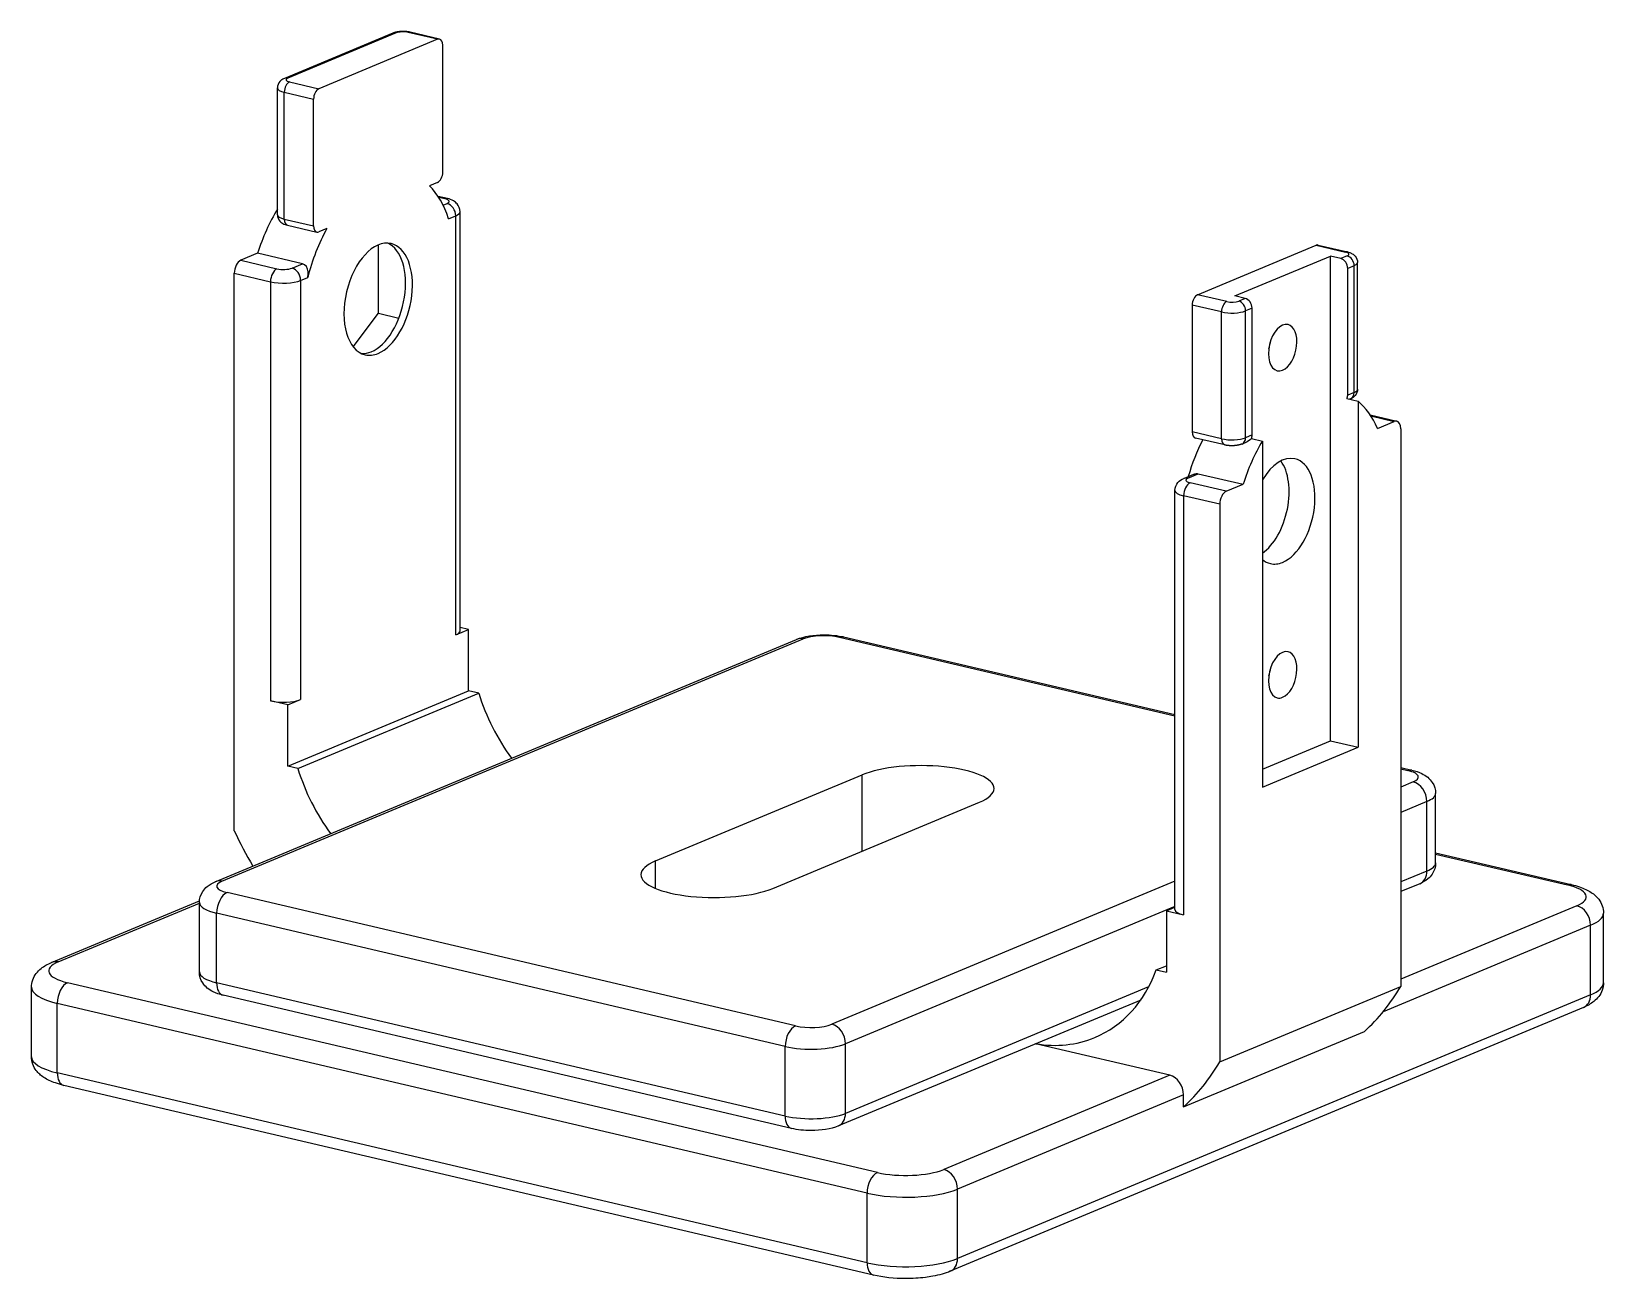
# Model space of a CAD drawing. Header units: millimetres. Extents: x -36.5 to 36.5, y -31.4 to 26.5.
import ezdxf

# ---------------------------------------------------------------- set-up
doc = ezdxf.new("R2010")
doc.units = ezdxf.units.MM
doc.layers.add('visible', color=7, linetype='Continuous')

msp = doc.modelspace()

# ---------------------------------------------------------------- linework, layer by layer
at = {"layer": 'visible'}
for p, q in [((-19.714, 26.402), (-24.754, 24.301)), ((-19.56, 26.413), (-24.6, 24.312)), ((-17.64, 26.119), (-19, 26.438)), ((-17.549, 26.128), (-18.909, 26.447)), ((-17.64, 26.119), (-23.16, 23.818)), ((-17.4, 19.95), (-17.4, 25.839)), ((-24.52, 24.137), (-23.16, 23.818)), ((-25.08, 17.968), (-25.08, 23.857)), ((-24.76, 17.768), (-24.76, 23.657)), ((-24.76, 23.657), (-23.4, 23.338)), ((-23.4, 17.449), (-23.4, 23.338)), ((-17.64, 19.47), (-18.019, 19.312)), ((-17.186, 18.72), (-17.617, 18.821)), ((-17.3, 18.708), (-17.588, 18.775)), ((-17.383, 18.413), (-17.2, 18.489)), ((-24.76, 17.768), (-23.4, 17.449)), ((-17.127, 17.784), (-16.8, 17.92)), ((-16.8, -1.552), (-16.8, 17.92)), ((-16.6, -1.364), (-16.6, 18.108)), ((-24.611, 17.478), (-23.251, 17.159)), ((-22.781, 17.327), (-23.16, 17.169)), ((-25.998, 16.176), (-26.78, 15.85)), ((-23.918, 15.689), (-25.998, 16.176)), ((-20.39, 13.389), (-20.39, 16.566)), ((17.64, 14.25), (23.16, 16.551)), ((23.16, 16.551), (24.52, 16.233)), ((23.251, 16.561), (24.611, 16.242)), ((-26.78, 15.85), (-25.1, 15.456)), ((-24.4, 15.488), (-23.918, 15.689)), ((19.38, 14.194), (23.82, 16.045)), ((24.3, 15.932), (23.82, 16.045)), ((23.82, -6.467), (23.82, 16.045)), ((24.6, 16.057), (24.3, 15.932)), ((24.92, 15.602), (24.62, 15.477)), ((24.62, 9.588), (24.62, 15.477)), ((24.92, 9.713), (24.92, 15.602)), ((25.08, 9.863), (25.08, 15.753)), ((-27.08, -10.65), (-27.08, 15.25)), ((-27.08, 15.25), (-25.4, 14.856)), ((-25.4, 14.856), (-25.4, -4.616)), ((-24, 14.919), (-23.673, 15.055)), ((-24, 14.919), (-24, -4.553)), ((19, 13.931), (17.64, 14.25)), ((19.86, 14.081), (19.38, 14.194)), ((19.86, 14.081), (19.56, 13.956)), ((-21.557, 11.836), (-20.39, 13.389)), ((-20.39, 13.389), (-19.438, 13.165)), ((17.4, 13.77), (17.4, 7.881)), ((18.76, 13.451), (17.4, 13.77)), ((18.76, 7.562), (18.76, 13.451)), ((20.18, 13.626), (19.88, 13.501)), ((19.88, 7.612), (19.88, 13.501)), ((20.18, 7.737), (20.18, 13.626)), ((24.92, 9.713), (24.62, 9.588)), ((24.587, 9.428), (25.1, 9.308)), ((24.754, 9.419), (24.708, 9.4)), ((25.1, 9.308), (25.1, -6.767)), ((25.663, 8.672), (26.894, 8.383)), ((25.692, 8.626), (26.78, 8.371)), ((25.998, 8.045), (26.78, 8.371)), ((18.76, 7.562), (17.4, 7.881)), ((18.909, 7.273), (17.549, 7.592)), ((19.887, 7.39), (19.714, 7.318)), ((20.18, 7.737), (19.88, 7.612)), ((20.147, 7.577), (20.66, 7.457)), ((20.66, 7.457), (20.66, -8.618)), ((27.08, 8.021), (27.08, -17.878)), ((17.008, 5.719), (17.469, 5.911)), ((17.2, 5.732), (17.682, 5.933)), ((17.682, 5.933), (19.762, 5.446)), ((16.6, -14.309), (16.6, 5.164)), ((18.98, 5.12), (17.3, 5.514)), ((18.98, 5.12), (19.762, 5.446)), ((17, 4.914), (17, -14.559)), ((18.68, 4.52), (17, 4.914)), ((18.68, 4.52), (18.68, -21.38)), ((-16.8, -1.552), (-16.2, -1.302)), ((-16.2, -1.302), (-16.6, -1.208)), ((-16.2, -4.151), (-16.2, -1.302)), ((-27.968, -13.015), (-0.968, -1.759)), ((-27.66, -12.993), (-0.66, -1.738)), ((1.02, -1.662), (16.6, -5.316)), ((1.203, -1.644), (16.6, -5.254)), ((-24.6, -7.653), (-16.2, -4.151)), ((-24.133, -7.763), (-15.733, -4.261)), ((-15.733, -4.261), (-16.2, -4.151)), ((-24.6, -4.804), (-25.4, -4.616)), ((-24.6, -4.804), (-24, -4.553)), ((-24.6, -7.653), (-24.6, -4.804)), ((20.66, -7.784), (23.82, -6.467)), ((23.82, -6.467), (25.1, -6.767)), ((20.66, -8.618), (25.1, -6.767)), ((-24.133, -7.763), (-24.6, -7.653)), ((27.08, -7.712), (27.603, -7.834)), ((27.08, -7.774), (27.42, -7.853)), ((-7.52, -12.049), (2.08, -8.047)), ((2.08, -11.591), (2.08, -8.047)), ((27.66, -8.379), (27.08, -8.62)), ((-2.08, -13.325), (7.52, -9.323)), ((28.3, -9.288), (27.08, -9.797)), ((28.3, -12.518), (28.3, -9.288)), ((28.7, -12.143), (28.7, -8.913)), ((28.7, -11.668), (35.003, -13.146)), ((-7.52, -13.325), (-7.52, -12.049)), ((28.7, -11.73), (34.82, -13.165)), ((16.6, -12.989), (0.66, -19.634)), ((28.3, -12.518), (27.08, -13.027)), ((27.968, -13.106), (27.08, -13.476)), ((-1.02, -19.709), (-27.42, -13.519)), ((-35.568, -16.764), (-28.697, -13.899)), ((-35.26, -16.742), (-28.7, -14.007)), ((-28.7, -17.208), (-28.7, -13.978)), ((-27.9, -17.708), (-27.9, -14.479)), ((-1.5, -20.669), (-27.9, -14.479)), ((16.6, -14.166), (1.3, -20.544)), ((16.2, -14.371), (16.6, -14.204)), ((16.2, -14.371), (17, -14.559)), ((16.2, -14.371), (16.2, -17.221)), ((35.26, -14.128), (27.08, -17.538)), ((36.5, -17.705), (36.5, -14.476)), ((35.9, -15.038), (26.266, -19.055)), ((35.9, -18.268), (35.9, -15.038)), ((15.733, -17.111), (16.2, -16.916)), ((15.733, -17.111), (16.2, -17.221)), ((-36.5, -21.144), (-36.5, -17.915)), ((2.78, -26.522), (-34.82, -17.705)), ((-1.5, -23.899), (-27.9, -17.708)), ((15.377, -17.905), (1.3, -23.774)), ((18.68, -21.38), (27.08, -17.878)), ((-35.3, -21.895), (-35.3, -18.665)), ((2.3, -27.482), (-35.3, -18.665)), ((-1.203, -24.478), (-27.603, -18.287)), ((15.007, -18.51), (0.968, -24.362)), ((35.568, -18.856), (6.168, -31.113)), ((35.9, -18.268), (6.5, -30.524)), ((17, -23.469), (25.4, -19.967)), ((-1.5, -23.899), (-1.5, -20.669)), ((1.3, -23.774), (1.3, -20.544)), ((16.36, -22.007), (10.124, -20.545)), ((2.3, -30.712), (-35.3, -21.895)), ((2.597, -31.291), (-35.003, -22.474)), ((16.36, -22.007), (5.86, -26.385)), ((17, -22.917), (6.5, -27.295)), ((17, -23.469), (17, -22.917)), ((2.3, -30.712), (2.3, -27.482)), ((6.5, -30.524), (6.5, -27.295))]:
    msp.add_line(p, q, dxfattribs=at)
for centre, major_axis, ratio, start_param, end_param in [((-19.56, 26.033), (0.154, -0.369), 0.759891, -3.643369, -3.141593), ((-19.24, 26.338), (0.4, 0), 0.312664, 0.927295, 2.498092), ((-19, 26.058), (-0.091, -0.389), 0.569918, 3.141593, 3.531938), ((-17.64, 25.739), (0.091, 0.389), 0.569918, -6.283185, -5.89284), ((-17.64, 25.739), (0.091, 0.389), 0.569918, -1.180451, 0), ((-24.52, 23.757), (0.091, 0.389), 0.569918, -5.89284, -4.322044), ((-24.6, 23.932), (0.154, -0.369), 0.759891, -3.643369, -3.141593), ((-24.28, 24.237), (0.4, 0), 0.312664, 2.498092, 4.068888), ((-24.28, 23.857), (0.8, 0), 0.312664, 3.141593, 4.068888), ((-23.16, 23.438), (-0.091, -0.389), 0.569918, 3.531938, 5.102734), ((-17.64, 19.85), (0.091, 0.389), 0.569918, -2.751248, -1.180451), ((-20.4, 14.045), (1.37, 5.842), 0.569918, -0.750676, -0.332389), ((-17.3, 18.233), (-0.114, -0.487), 0.569918, 3.141593, 3.531938), ((-17.6, 18.583), (0.5, 0), 0.312664, 5.639684, 7.210481), ((-17.2, 18.014), (-0.192, 0.462), 0.759891, 4.210613, 5.781409), ((-22.88, 14.626), (1.37, 5.842), 0.569918, -5.235377, -4.845643), ((-24.28, 17.968), (0.8, 0), 0.312664, 3.141593, 4.068888), ((-24.52, 17.868), (-0.091, -0.389), 0.569918, 5.102734, 6.283185), ((-17.6, 18.108), (1, 0), 0.312664, 5.639684, 6.283185), ((-20.4, 14.045), (1.37, 5.842), 0.569918, -5.170106, -4.751819), ((-23.16, 17.549), (-0.091, -0.389), 0.569918, 5.102734, 6.283185), ((-23.16, 17.549), (-0.091, -0.389), 0.569918, 0, 0.390345), ((-20.4, 14.045), (-0.605, -2.58), 0.569918, 3.141593, 6.283185), ((-20.72, 14.12), (-0.605, -2.58), 0.569918, 0.390345, 3.032563), ((-20.4, 14.045), (-0.605, -2.58), 0.569918, 0.390345, 3.141593), ((23.16, 16.172), (-0.091, -0.389), 0.569918, 3.141593, 3.531938), ((24.52, 15.853), (-0.091, -0.389), 0.569918, 3.141593, 3.531938), ((24.28, 16.132), (-0.4, 0), 0.312664, -3.785094, -2.214297), ((-26.78, 15.375), (-0.114, -0.487), 0.569918, 3.531938, 5.102734), ((-25.1, 14.981), (0.114, 0.487), 0.569918, -5.89284, -4.322044), ((-24.8, 15.581), (0.5, 0), 0.312664, 4.068888, 5.639684), ((-24.4, 15.013), (-0.192, 0.462), 0.759891, 4.210613, 5.781409), ((24.3, 15.552), (-0.154, 0.369), 0.759891, 4.210613, 5.781409), ((24.6, 15.678), (-0.154, 0.369), 0.759891, 4.210613, 5.781409), ((24.28, 15.753), (-0.8, 0), 0.312664, -3.785094, -3.141593), ((-24.8, 15.106), (1, 0), 0.312664, 4.068888, 5.639684), ((17.64, 13.87), (0.091, 0.389), 0.569918, -5.89284, -4.322044), ((19, 13.551), (0.091, 0.389), 0.569918, -5.89284, -4.322044), ((19.24, 14.031), (-0.4, 0), 0.312664, -5.35589, -3.785094), ((19.56, 13.576), (-0.154, 0.369), 0.759891, 4.210613, 5.781409), ((19.86, 13.701), (-0.154, 0.369), 0.759891, 4.210613, 5.781409), ((19.24, 13.651), (-0.8, 0), 0.312664, -5.35589, -3.785094), ((21.6, 11.795), (-0.251, -1.071), 0.569918, 3.141593, 6.283185), ((21.6, 11.795), (-0.251, -1.071), 0.569918, 0.390345, 3.141593), ((20.4, 12.076), (-0.251, -1.071), 0.569918, 1.386345, 1.755247), ((-20.72, 14.12), (-0.605, -2.58), 0.569918, 0.10903, 0.390345), ((-20.4, 14.045), (-0.605, -2.58), 0.569918, 0, 0.390345), ((21.6, 11.795), (-0.251, -1.071), 0.569918, 0, 0.390345), ((24.3, 9.663), (-0.154, 0.369), 0.759891, 3.753193, 4.210613), ((24.6, 9.788), (0.154, -0.369), 0.759891, -6.283185, -5.214165), ((24.28, 9.863), (-0.8, 0), 0.312664, -3.785094, -3.141593), ((22.88, 3.896), (-1.37, -5.842), 0.569918, 2.48474, 2.867436), ((26.78, 7.896), (-0.114, -0.487), 0.569918, 3.141593, 3.531938), ((26.78, 7.896), (-0.114, -0.487), 0.569918, 1.961141, 3.141593), ((20.4, 4.477), (-1.37, -5.842), 0.569918, 4.304311, 4.61797), ((17.64, 7.981), (0.091, 0.389), 0.569918, -4.322044, -3.141593), ((19.24, 7.762), (-0.8, 0), 0.312664, -5.35589, -3.785094), ((19, 7.662), (-0.091, -0.389), 0.569918, 5.102734, 6.283185), ((19.56, 7.687), (0.154, -0.369), 0.759891, -6.283185, -5.214165), ((22.88, 3.896), (-1.37, -5.842), 0.569918, 4.196439, 4.579135), ((19.86, 7.812), (-0.154, 0.369), 0.759891, 3.753193, 4.210613), ((21.6, 4.196), (-0.571, -2.434), 0.569918, 3.141593, 4.209206), ((21.6, 4.196), (-0.571, -2.434), 0.569918, 0.390345, 3.141593), ((20.4, 4.477), (-0.571, -2.434), 0.569918, 0.564558, 2.694289), ((17.6, 5.164), (-1, 0), 0.312664, -6.283185, -5.35589), ((17.3, 5.039), (0.114, 0.487), 0.569918, -5.89284, -4.322044), ((17.2, 5.257), (0.192, -0.462), 0.759891, -3.643369, -3.141593), ((17.6, 5.639), (-0.5, 0), 0.312664, -6.926686, -5.35589), ((18.98, 4.645), (0.114, 0.487), 0.569918, -5.89284, -4.322044), ((21.6, 4.196), (-0.571, -2.434), 0.569918, 5.996262, 6.283185), ((21.6, 4.196), (-0.571, -2.434), 0.569918, 0, 0.390345), ((-17.6, -1.364), (1, 0), 0.312664, 5.639684, 6.283185), ((-0.66, -2.497), (0.308, -0.738), 0.759891, -3.643369, -3.141593), ((0.3, -1.963), (-1.2, 0), 0.312664, -2.214297, -0.643501), ((1.02, -2.422), (-0.183, -0.779), 0.569918, 3.141593, 3.531938), ((21.6, -3.403), (-0.251, -1.071), 0.569918, 3.141593, 6.283185), ((21.6, -3.403), (-0.251, -1.071), 0.569918, 0.390345, 3.141593), ((20.4, -3.121), (-0.251, -1.071), 0.569918, 1.386345, 1.755247), ((-9.8, -2.802), (-3.078, 7.384), 0.759891, 1.453417, 1.880128), ((-24.8, -4.366), (1, 0), 0.312664, 4.068888, 5.639684), ((21.6, -3.403), (-0.251, -1.071), 0.569918, 0, 0.390345), ((-18.2, -6.304), (-3.078, 7.384), 0.759891, 1.453417, 1.880128), ((4.8, -8.685), (3.4, 0), 0.312664, 0, 2.498092), ((27.42, -8.613), (-0.183, -0.779), 0.569918, 3.141593, 3.531938), ((26.7, -8.153), (-1.2, 0), 0.312664, -3.785094, -2.214297), ((4.8, -8.685), (3.4, 0), 0.312664, 5.639684, 6.283185), ((27.66, -9.138), (-0.308, 0.738), 0.759891, 4.210613, 5.781409), ((26.7, -8.913), (-2, 0), 0.312664, -3.785094, -3.141593), ((-18.2, -6.304), (-5.002, 11.999), 0.759891, 1.616486, 1.759246), ((-4.8, -12.687), (3.4, 0), 0.312664, 2.498092, 3.141593), ((26.7, -12.143), (-2, 0), 0.312664, -3.785094, -3.141593), ((-26.7, -13.219), (-1.2, 0), 0.312664, -6.926686, -5.35589), ((-27.66, -13.753), (0.308, -0.738), 0.759891, -3.643369, -3.141593), ((-4.8, -12.687), (3.4, 0), 0.312664, 3.141593, 5.639684), ((27.66, -12.368), (0.308, -0.738), 0.759891, -6.283185, -5.214165), ((34.82, -13.925), (-0.183, -0.779), 0.569918, 3.141593, 3.531938), ((-27.42, -14.279), (0.183, 0.779), 0.569918, -5.89284, -4.322044), ((33.5, -13.716), (-2.2, 0), 0.312664, -3.785094, -2.214297), ((-26.7, -13.978), (-2, 0), 0.312664, -6.283185, -5.35589), ((17.6, -14.309), (-1, 0), 0.312664, -6.283185, -5.35589), ((35.26, -14.888), (-0.308, 0.738), 0.759891, 4.210613, 5.781409), ((33.5, -14.476), (-3, 0), 0.312664, -3.785094, -3.141593), ((-33.5, -17.155), (-2.2, 0), 0.312664, -6.926686, -5.35589), ((-35.26, -17.502), (0.308, -0.738), 0.759891, -3.643369, -3.141593), ((-26.7, -17.208), (-2, 0), 0.312664, -6.283185, -5.35589), ((9.8, -12.87), (3.078, -7.384), 0.759891, -6.283185, -5.598562), ((-33.5, -17.915), (-3, 0), 0.312664, -6.283185, -5.35589), ((-34.82, -18.465), (0.183, 0.779), 0.569918, -5.89284, -4.322044), ((-27.42, -17.508), (-0.183, -0.779), 0.569918, 5.102734, 6.283185), ((18.2, -9.368), (5.002, -11.999), 0.759891, -6.020279, -5.761631), ((33.5, -17.705), (-3, 0), 0.312664, -3.785094, -3.141593), ((35.26, -18.118), (0.308, -0.738), 0.759891, -6.283185, -5.214165), ((-1.02, -20.469), (0.183, 0.779), 0.569918, -5.89284, -4.322044), ((-0.3, -19.409), (-1.2, 0), 0.312664, -5.35589, -3.785094), ((0.66, -20.394), (-0.308, 0.738), 0.759891, 4.210613, 5.781409), ((9.8, -12.87), (3.078, -7.384), 0.759891, -0.44854, 0), ((-33.5, -21.144), (-3, 0), 0.312664, -6.283185, -5.35589), ((-0.3, -20.169), (-2, 0), 0.312664, -5.35589, -3.785094), ((-34.82, -21.695), (-0.183, -0.779), 0.569918, 5.102734, 6.283185), ((9.8, -12.87), (5.002, -11.999), 0.759891, -6.020279, -5.761631), ((16.36, -22.767), (-0.308, 0.738), 0.759891, 4.210613, 5.781409), ((-0.3, -23.399), (-2, 0), 0.312664, -5.35589, -3.785094), ((-1.02, -23.699), (-0.183, -0.779), 0.569918, 5.102734, 6.283185), ((0.66, -23.624), (0.308, -0.738), 0.759891, -6.283185, -5.214165), ((2.78, -27.282), (0.183, 0.779), 0.569918, -5.89284, -4.322044), ((4.1, -25.972), (-2.2, 0), 0.312664, -5.35589, -3.785094), ((5.86, -27.145), (-0.308, 0.738), 0.759891, 4.210613, 5.781409), ((4.1, -26.732), (-3, 0), 0.312664, -5.35589, -3.785094), ((4.1, -29.961), (-3, 0), 0.312664, -5.35589, -3.785094), ((5.86, -30.374), (0.308, -0.738), 0.759891, -6.283185, -5.214165), ((2.78, -30.512), (-0.183, -0.779), 0.569918, 5.102734, 6.283185)]:
    msp.add_ellipse(centre, major_axis=major_axis, ratio=ratio, start_param=start_param, end_param=end_param, dxfattribs=at)
for points, degree, knots in [([(-18.909, 26.447), (-19.067, 26.483), (-19.24, 26.483), (-19.396, 26.483), (-19.539, 26.454), (-19.631, 26.436), (-19.714, 26.402)], 2, [0, 0, 0, 0.227046, 0.227046, 0.454092, 0.454092, 1, 1, 1]), ([(-24.754, 24.301), (-24.781, 24.29), (-24.807, 24.277), (-24.833, 24.262), (-24.884, 24.233), (-24.928, 24.197), (-24.967, 24.154), (-25.04, 24.071), (-25.08, 23.964), (-25.08, 23.857)], 3, [0, 0, 0, 0, 0.333333, 0.333333, 0.333333, 0.666667, 0.666667, 0.666667, 1, 1, 1, 1]), ([(-16.6, 18.108), (-16.6, 18.24), (-16.649, 18.372), (-16.738, 18.474), (-16.783, 18.527), (-16.836, 18.571), (-16.897, 18.607), (-16.985, 18.659), (-17.082, 18.697), (-17.186, 18.72)], 3, [0, 0, 0, 0, 0.333333, 0.333333, 0.333333, 0.666667, 0.666667, 0.666667, 1, 1, 1, 1]), ([(-25.08, 17.968), (-25.08, 17.861), (-25.04, 17.754), (-24.967, 17.671), (-24.953, 17.655), (-24.938, 17.64), (-24.922, 17.626), (-24.895, 17.602), (-24.865, 17.581), (-24.834, 17.563), (-24.765, 17.524), (-24.691, 17.496), (-24.611, 17.478)], 3, [0, 0, 0, 0, 0.214633, 0.214633, 0.214633, 0.429266, 0.429266, 0.429266, 0.785367, 0.785367, 0.785367, 1, 1, 1, 1]), ([(24.611, 16.242), (24.646, 16.234), (24.68, 16.224), (24.713, 16.212), (24.755, 16.198), (24.794, 16.18), (24.832, 16.158), (24.884, 16.128), (24.93, 16.091), (24.969, 16.047), (25.041, 15.964), (25.08, 15.859), (25.08, 15.753)], 3, [0, 0, 0, 0, 0.218515, 0.218515, 0.218515, 0.43703, 0.43703, 0.43703, 0.781485, 0.781485, 0.781485, 1, 1, 1, 1]), ([(-23.673, 15.055), (-23.651, 15.141), (-23.643, 15.226), (-23.65, 15.309), (-23.666, 15.506), (-23.771, 15.656), (-23.918, 15.689)], 3, [0, 0, 0, 0, 0.292468, 0.292468, 0.292468, 1, 1, 1, 1]), ([(25.08, 9.863), (25.08, 9.756), (25.04, 9.65), (24.967, 9.567), (24.909, 9.502), (24.837, 9.453), (24.754, 9.419)], 3, [0, 0, 0, 0, 0.5, 0.5, 0.5, 1, 1, 1, 1]), ([(19.714, 7.318), (19.631, 7.284), (19.54, 7.266), (19.396, 7.237), (19.24, 7.237), (19.067, 7.237), (18.909, 7.273)], 2, [0, 0, 0, 0.45285, 0.45285, 0.726425, 0.726425, 1, 1, 1]), ([(16.6, 5.164), (16.6, 5.296), (16.649, 5.428), (16.738, 5.53), (16.812, 5.613), (16.902, 5.676), (17.008, 5.719)], 3, [0, 0, 0, 0, 0.5, 0.5, 0.5, 1, 1, 1, 1]), ([(-0.968, -1.759), (-0.617, -1.614), (-0.167, -1.549), (0.3, -1.547), (0.616, -1.547), (0.928, -1.579), (1.203, -1.644)], 3, [0, 0, 0, 0, 0.595369, 0.595369, 0.595369, 1, 1, 1, 1]), ([(27.603, -7.834), (27.766, -7.872), (27.917, -7.923), (28.055, -7.989), (28.156, -8.037), (28.249, -8.096), (28.334, -8.165), (28.417, -8.234), (28.488, -8.313), (28.547, -8.402), (28.646, -8.554), (28.7, -8.733), (28.7, -8.913)], 3, [0, 0, 0, 0, 0.25, 0.25, 0.25, 0.5, 0.5, 0.5, 0.75, 0.75, 0.75, 1, 1, 1, 1]), ([(28.7, -12.143), (28.7, -12.325), (28.645, -12.506), (28.544, -12.658), (28.486, -12.745), (28.418, -12.821), (28.337, -12.888), (28.227, -12.978), (28.104, -13.051), (27.968, -13.106)], 3, [0, 0, 0, 0, 0.333333, 0.333333, 0.333333, 0.666667, 0.666667, 0.666667, 1, 1, 1, 1]), ([(-28.7, -13.978), (-28.7, -13.797), (-28.645, -13.615), (-28.544, -13.463), (-28.486, -13.377), (-28.418, -13.3), (-28.337, -13.234), (-28.227, -13.143), (-28.104, -13.07), (-27.968, -13.015)], 3, [0, 0, 0, 0, 0.333333, 0.333333, 0.333333, 0.666667, 0.666667, 0.666667, 1, 1, 1, 1]), ([(35.003, -13.146), (35.138, -13.178), (35.265, -13.214), (35.386, -13.256), (35.588, -13.324), (35.77, -13.41), (35.93, -13.514), (35.997, -13.558), (36.059, -13.606), (36.117, -13.659), (36.175, -13.711), (36.228, -13.768), (36.275, -13.829), (36.417, -14.013), (36.501, -14.243), (36.5, -14.476)], 3, [0, 0, 0, 0, 0.200306, 0.200306, 0.200306, 0.400613, 0.400613, 0.400613, 0.600919, 0.600919, 0.600919, 0.799694, 0.799694, 0.799694, 1, 1, 1, 1]), ([(-36.5, -17.915), (-36.501, -17.683), (-36.418, -17.455), (-36.277, -17.272), (-36.212, -17.187), (-36.138, -17.111), (-36.054, -17.044), (-35.912, -16.931), (-35.75, -16.838), (-35.568, -16.764)], 3, [0, 0, 0, 0, 0.333333, 0.333333, 0.333333, 0.666667, 0.666667, 0.666667, 1, 1, 1, 1]), ([(-27.603, -18.287), (-27.766, -18.249), (-27.917, -18.198), (-28.055, -18.132), (-28.156, -18.084), (-28.249, -18.025), (-28.334, -17.956), (-28.417, -17.887), (-28.488, -17.808), (-28.547, -17.719), (-28.646, -17.567), (-28.7, -17.388), (-28.7, -17.208)], 3, [0, 0, 0, 0, 0.25, 0.25, 0.25, 0.5, 0.5, 0.5, 0.75, 0.75, 0.75, 1, 1, 1, 1]), ([(36.5, -17.705), (36.501, -17.937), (36.418, -18.165), (36.277, -18.348), (36.212, -18.433), (36.138, -18.509), (36.054, -18.576), (35.912, -18.689), (35.75, -18.782), (35.568, -18.856)], 3, [0, 0, 0, 0, 0.333333, 0.333333, 0.333333, 0.666667, 0.666667, 0.666667, 1, 1, 1, 1]), ([(-35.003, -22.474), (-35.138, -22.442), (-35.265, -22.406), (-35.386, -22.364), (-35.588, -22.296), (-35.77, -22.21), (-35.93, -22.106), (-35.997, -22.062), (-36.059, -22.014), (-36.117, -21.961), (-36.175, -21.909), (-36.228, -21.852), (-36.275, -21.79), (-36.417, -21.607), (-36.501, -21.377), (-36.5, -21.144)], 3, [0, 0, 0, 0, 0.200306, 0.200306, 0.200306, 0.400613, 0.400613, 0.400613, 0.600919, 0.600919, 0.600919, 0.799694, 0.799694, 0.799694, 1, 1, 1, 1]), ([(0.968, -24.362), (0.617, -24.508), (0.167, -24.573), (-0.3, -24.574), (-0.616, -24.574), (-0.928, -24.542), (-1.203, -24.478)], 3, [0, 0, 0, 0, 0.595369, 0.595369, 0.595369, 1, 1, 1, 1]), ([(6.168, -31.113), (5.927, -31.212), (5.654, -31.289), (5.348, -31.343), (5.238, -31.363), (5.125, -31.381), (5.008, -31.395), (4.714, -31.431), (4.412, -31.449), (4.1, -31.449), (3.569, -31.449), (3.043, -31.395), (2.597, -31.291)], 3, [0, 0, 0, 0, 0.113659, 0.113659, 0.113659, 0.227318, 0.227318, 0.227318, 0.511781, 0.511781, 0.511781, 1, 1, 1, 1])]:
    msp.add_open_spline(points, degree=degree, knots=knots, dxfattribs=at)
for points, degree in [([(20.147, 7.577), (20.066, 7.495), (19.975, 7.427), (19.887, 7.39)], 3), ([(17.469, 5.911), (17.58, 5.957), (17.682, 5.933)], 2)]:
    msp.add_open_spline(points, degree=degree, dxfattribs=at)

doc.saveas('drawing.dxf')
